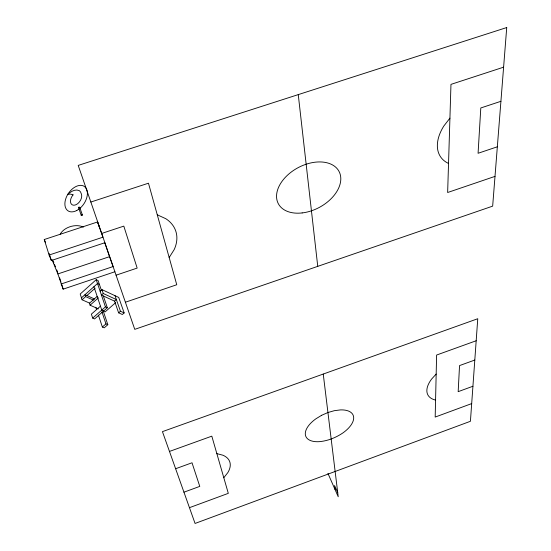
<?xml version="1.0" encoding="UTF-8"?>
<svg xmlns="http://www.w3.org/2000/svg" width="551" height="551" viewBox="0 0 551 551"><rect width="100%" height="100%" fill="white"/><g stroke="black" fill="none" stroke-linecap="round" stroke-linejoin="round"><path stroke-width="0.83" d="M169.171 257.531L174.192 249.589A48.288 32.096 -19.1 0 0 165.844 218.726L157.269 214.8M449.926 118.148L443.817 126.034A47 28.755 -35 0 0 448.535 163.447M223.796 477.71L227.818 472.634A36.352 18.1 -20.7 0 0 222.941 455.229L216.846 453.618M436.172 374.067L431.605 379.067A34.995 16.936 -28.1 0 0 435.572 400.074M101.494 290.556L98.099 280.576L96.218 279.688L80.205 294.014L82.078 299.772L89.841 303.25M81.452 297.843L97.513 283.51L99.4 284.399M82.078 299.772L85.632 296.596L93.381 300.102M86.9 295.536L95.178 288.159M100.124 291.217L101.935 289.606L118.727 297.43L124.161 312.92L122.343 314.504L118.63 312.83L114.58 301.149L101.446 295.102L103.257 293.49L116.385 299.565L114.58 301.149M97.128 296.431L89.441 303.25L90.082 305.192L98.367 308.897M90.082 305.192L98.422 297.802M100.454 306.142L91.383 314.139L92.685 318.092L94.6 318.933L107.342 307.733L103.34 295.97M92.685 318.092L105.434 306.873L107.342 307.733M115.731 302.568L105.096 311.9L103.244 311.074L107.831 324.697L104.235 327.824L102.362 327.019L98.422 315.165M102.362 327.019L105.957 323.878L107.831 324.697M118.63 312.83L120.449 311.239L124.161 312.92M189.468 507.671L228.307 493.345L211.811 436.158L169.474 451.434M471.684 403.601L435.18 417.066L436.612 355.037L476.181 340.759M183.951 492.188L162.442 431.633L477.758 318.726L470.423 421.288L195.068 523.45L183.951 492.188L199.772 486.388L192.017 462.778L175.624 468.736M472.923 386.251L458.17 391.665L459.541 365.588L474.804 360.044M125.401 302.224L176.754 284.743L148.467 183.207L90.839 202.038M495.005 176.382L447.646 192.506L450.966 84.379L503.607 67.181M52.063 259.762L57.876 273.937L63.158 289.151L114.877 271.76M116.061 275.19L137.158 268.082L123.81 226.124L101.673 233.452M497.333 146.793L478.075 153.281L480.796 107.962L500.921 101.301M61.044 284.027L113.086 266.567L109.58 256.656L57.876 273.937M49.115 255.037L102.961 237.185L97.568 221.963L44.273 239.52L49.115 255.037L51.367 260.513L104.869 242.729M78.834 207.83L78.731 207.176L79.647 207.142L82.374 214.973L81.941 215.551L81.231 215.345L78.566 207.603M103.684 310.943L101.777 310.096L93.925 286.713M94.614 299.041L84.999 294.675L85.632 296.596M82.374 214.973L81.658 214.766L81.231 215.345M337.735 492.725L334.567 485.541L335.077 489.584M327.935 473.399L338.224 496.747L323.244 374.053M44.273 239.52L45.554 242.647M52.91 260.595L53.874 262.937M54.515 264.494L55.472 266.836M56.753 269.956L57.71 272.297M115.042 295.715L120.449 311.239M97.568 221.963L99.517 227.625M104.904 243.094L109.566 256.745M101.935 289.606L103.257 293.49M96.218 279.688L105.434 306.873M101.921 311.845L105.957 323.878M95.798 307.265L96.583 309.634M59.618 277.883L60.879 281.905M61.636 284.323L63.158 289.151M49.163 253.453L51.367 260.513M298.256 94.614L317.748 266.347M60.224 234.154A14.781 10.042 -16.2 0 1 83.346 227.108M506.727 27.55L492.663 206.136L134.754 329.353L78.214 165.403L506.727 27.55M73.069 194.868L73.049 194.889A7.342 4.67 -56.3 0 0 70.735 202.94A7.342 4.67 -56.3 0 0 76.362 204.545L77.815 203.588A7.342 4.67 -56.3 0 0 81.458 194.2L80.515 191.9L79.372 190.68C75.287 188.642 70.776 191.645 67.807 194.317L70.542 194.09L73.069 194.868M321.632 415.296L315.881 418.822A25.931 12.893 -24.5 0 0 305.364 434.732A25.931 12.893 -24.5 0 0 319.077 441.682C327.611 440.986 335.766 437.735 342.832 432.976A25.931 12.893 -24.5 0 0 340.408 409.91L334.354 410.681L327.941 412.52L321.632 415.296M302.168 212.927A34.382 22.522 -28.1 0 0 339.168 171.685A34.382 22.522 -28.1 0 0 284.674 178.056A34.382 22.522 -28.1 0 0 302.168 212.927M76.789 210.482A14.684 9.346 -56.3 0 0 85.563 187.54A14.684 9.346 -56.3 0 0 66.086 197.83A14.684 9.346 -56.3 0 0 76.789 210.482"/></g></svg>
